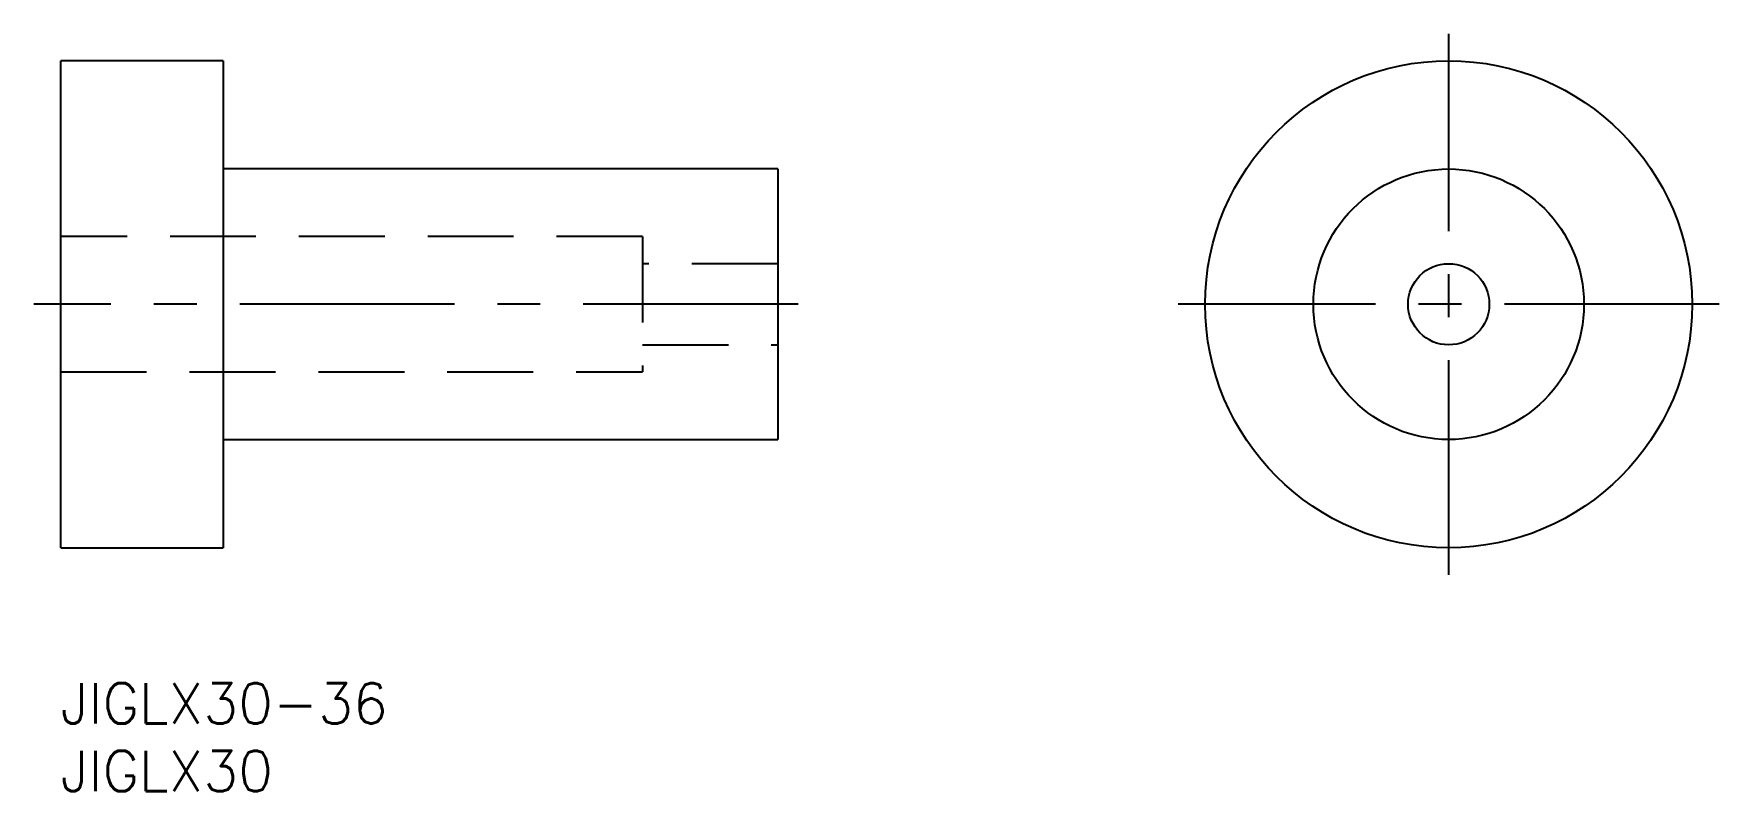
# Model space of a CAD drawing. Extents: x -2 to 123, y -8 to 48.
import ezdxf

# ---------------------------------------------------------------- set-up
doc = ezdxf.new("R2010")
doc.units = 0
doc.header["$LTSCALE"] = 0.5
doc.linetypes.add('CENTER', pattern=[50.8, 31.75, -6.35, 6.35, -6.35])
doc.linetypes.add('DASHED', pattern=[19.05, 12.7, -6.35])
for name, color, linetype in [('MSM_CENTER', 1, 'CENTER'), ('MSM_CONTINUOUS', 7, 'CONTINUOUS'), ('MSM_DASHED', 4, 'DASHED'), ('MSM_PART_NUMBER', 7, 'CONTINUOUS')]:
    doc.layers.add(name, color=color, linetype=linetype)
doc.styles.get("Standard").update_dxf_attribs({"font": 'txt.shx', "height": 3, "bigfont": 'bigfont.shx'})

# ---------------------------------------------------------------- blocks, each defined once
blk = doc.blocks.new('*U2')
at = {"layer": 'MSM_PART_NUMBER'}
blk.add_text('JIGLX30-36', height=3, dxfattribs=at).set_placement((0, -3))
blk = doc.blocks.new('*U3')
at = {"layer": 'MSM_PART_NUMBER'}
blk.add_text('JIGLX30', height=3, dxfattribs=at).set_placement((0, -8))

msp = doc.modelspace()

# ---------------------------------------------------------------- linework, layer by layer
at = {"layer": 'MSM_CENTER'}
for p, q in [((102.6, 8), (102.6, 48)), ((54.5, 28), (-2, 28)), ((122.6, 28), (82.6, 28))]:
    msp.add_line(p, q, dxfattribs=at)
at = {"layer": 'MSM_CONTINUOUS'}
for p, q in [((0, 10), (0, 46)), ((12, 46), (0, 46)), ((12, 46), (12, 10)), ((53, 38), (12, 38)), ((53, 38), (53, 18)), ((12, 18), (53, 18)), ((0, 10), (12, 10))]:
    msp.add_line(p, q, dxfattribs=at)
for radius in [18, 10, 3]:
    msp.add_circle((102.6, 28), radius, dxfattribs=at)
at = {"layer": 'MSM_DASHED'}
for p, q in [((43, 33), (0, 33)), ((43, 33), (43, 23)), ((53, 31), (43, 31)), ((43, 25), (53, 25)), ((0, 23), (43, 23))]:
    msp.add_line(p, q, dxfattribs=at)

# ---------------------------------------------------------------- block references
at = {"layer": 'MSM_CONTINUOUS'}
for name in ['*U2', '*U3']:
    msp.add_blockref(name, (0, 0), dxfattribs=at)

doc.saveas('drawing.dxf')
